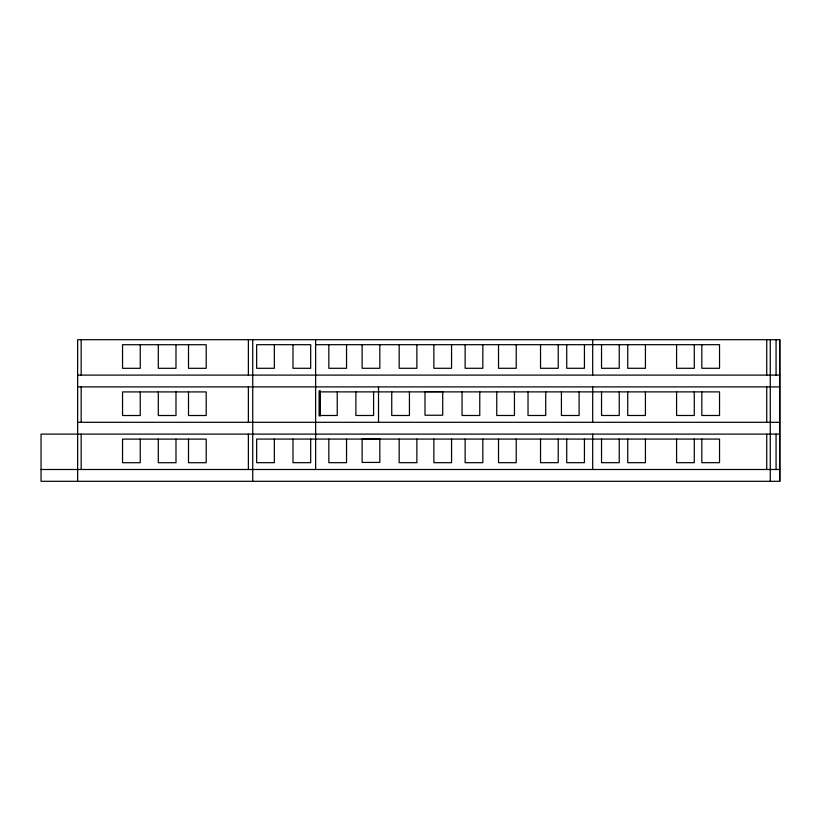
<?xml version="1.0" encoding="UTF-8"?>
<svg xmlns="http://www.w3.org/2000/svg" width="821" height="821" viewBox="0 0 821 821"><rect width="100%" height="100%" fill="white"/><g stroke="black" fill="none" stroke-linecap="round" stroke-linejoin="round"><path stroke-width="1.23" d="M315.633 344.687L719.535 344.687L719.535 368.29L701.832 368.29L701.832 344.687M77.626 375.105L779.601 375.105M77.626 386.896L779.601 386.896M77.626 422.302L779.601 422.302M779.601 434.104L41.05 434.104L41.05 481.301L779.95 481.301L779.95 339.699L77.626 339.699L77.626 481.301M41.05 469.499L779.601 469.499M779.601 339.699L779.601 481.301M776.061 339.699L776.061 375.105M776.061 434.104L776.061 469.499M770.272 339.699L770.272 481.301M766.732 339.699L766.732 375.105M766.732 386.896L766.732 422.302M766.732 434.104L766.732 469.499M701.832 391.884L701.832 415.488L719.535 415.488L719.535 391.884L319.543 391.884L319.543 415.488L337.236 415.488L337.236 391.884M701.832 439.081L701.832 462.685L719.535 462.685L719.535 439.081L256.645 439.081L256.645 462.685L274.347 462.685L274.347 439.081M694.279 344.687L694.279 368.29L676.586 368.29L676.586 344.687M694.279 391.884L694.279 415.488L676.586 415.488L676.586 391.884M694.279 439.081L694.279 462.685L676.586 462.685L676.586 439.081M645.429 344.687L645.429 368.29L627.737 368.29L627.737 344.687M645.429 391.884L645.429 415.488L627.737 415.488L627.737 391.884M645.429 439.081L645.429 462.685L627.737 462.685L627.737 439.081M619.239 344.687L619.239 368.29L601.536 368.29L601.536 344.687M619.239 391.884L619.239 415.488L601.536 415.488L601.536 391.884M619.239 439.081L619.239 462.685L601.536 462.685L601.536 439.081M592.69 339.699L592.69 375.105M592.69 386.896L592.69 422.302M592.69 434.104L592.69 469.499M584.429 344.687L584.429 368.29L566.726 368.29L566.726 344.687M584.429 439.081L584.429 462.685L566.726 462.685L566.726 439.081M579.113 391.884L579.113 415.488L561.42 415.488L561.42 391.884M558.229 344.687L558.229 368.29L540.536 368.29L540.536 344.687M558.229 439.081L558.229 462.685L540.536 462.685L540.536 439.081M545.719 391.884L545.719 415.488L528.026 415.488L528.026 391.884M516.224 344.687L516.224 368.29L498.521 368.29L498.521 344.687M516.224 439.081L516.224 462.685L498.521 462.685L498.521 439.081M514.449 391.884L514.449 415.488L496.756 415.488L496.756 391.884M482.83 344.687L482.83 368.29L465.127 368.29L465.127 344.687M482.83 439.081L482.83 462.685L465.127 462.685L465.127 439.081M479.762 391.884L479.762 415.488L462.059 415.488L462.059 391.884M451.56 344.687L451.56 368.29L433.857 368.29L433.857 344.687M451.56 439.081L451.56 462.685L433.857 462.685L433.857 439.081M416.873 344.687L416.873 368.29L399.17 368.29L399.17 344.687M416.873 439.081L416.873 462.685L399.17 462.685L399.17 439.081M409.433 391.884L409.433 415.488L391.74 415.488L391.74 391.884M379.825 344.687L379.825 368.29L362.123 368.29L362.123 344.687M378.522 386.896L378.522 422.302M373.586 391.884L373.586 415.488L355.883 415.488L355.883 391.884M346.544 344.687L346.544 368.29L328.841 368.29L328.841 344.687M346.544 439.081L346.544 462.685L328.841 462.685L328.841 439.081M320.211 390.693L320.211 415.98M319.174 390.693L319.174 415.98M315.633 339.699L315.633 469.499M310.687 439.081L310.687 462.685L292.994 462.685L292.994 439.081M292.994 344.687L292.994 368.29L310.687 368.29L310.687 344.687L256.645 344.687L256.645 368.29L274.347 368.29L274.347 344.687M252.735 339.699L252.735 481.301M248.373 339.699L248.373 375.105M248.373 386.896L248.373 422.302M248.373 434.104L248.373 469.499M188.502 344.717L188.502 368.311L206.204 368.311L206.204 344.717L122.545 344.717L122.545 368.311L140.247 368.311L140.247 344.717M188.502 391.915L188.502 415.518L206.204 415.518L206.204 391.915L122.545 391.915L122.545 415.518L140.247 415.518L140.247 391.915M188.502 439.112L188.502 462.716L206.204 462.716L206.204 439.112L122.545 439.112L122.545 462.716L140.247 462.716L140.247 439.112M175.992 344.717L175.992 368.311L158.299 368.311L158.299 344.717M175.992 391.915L175.992 415.518L158.299 415.518L158.299 391.915M175.992 439.112L175.992 462.716L158.299 462.716L158.299 439.112M81.166 339.699L81.166 375.105M81.166 386.896L81.166 422.302M81.166 434.104L81.166 469.499M442.714 391.627L425.011 391.627L425.011 415.231L442.714 415.231L442.714 391.627M379.825 438.825L362.123 438.825L362.123 462.428L379.825 462.428L379.825 438.825"/></g></svg>
